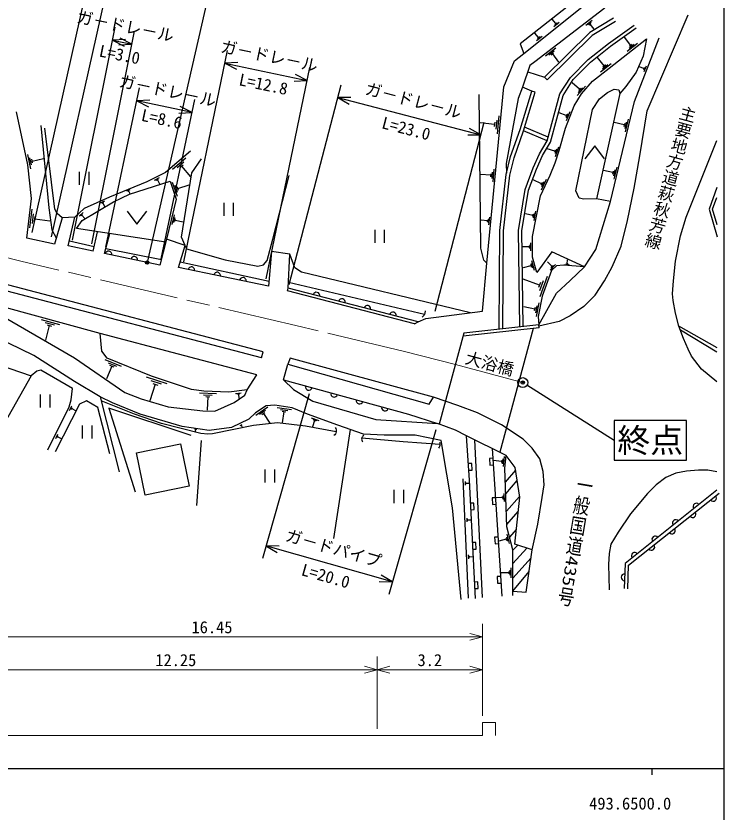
# Model space of a CAD drawing. Units: millimetres, scale not verified, with parts at other scales. Extents: x 40000 to 680000, y 20000 to 380000.
# Drawn here: x 471310 to 579000, y 198357 to 319397 of the extents above; entities that cross this region are included whole.
import ezdxf
from ezdxf.enums import TextEntityAlignment as Align

# ---------------------------------------------------------------- set-up
doc = ezdxf.new("R2010")
doc.units = ezdxf.units.MM
doc.header["$LTSCALE"] = 1000
doc.header["$PDMODE"] = 32
doc.header["$PDSIZE"] = 500
doc.linetypes.add('CHAIN', pattern=[18.5, 12, -1.5, 3.5, -1.5])
for name, color, linetype, lineweight in [('M-BGD', 7, 'Continuous', 25), ('M-BMK', 2, 'CHAIN', 13), ('M-BMK-SRVR', 3, 'Continuous', 25), ('M-STR-HTXT', 7, 'Continuous', 13), ('M-STR-STRC', 7, 'Continuous', 25), ('M-TTL-BAND', 7, 'Continuous', 25)]:
    doc.layers.add(name, color=color, linetype=linetype, lineweight=lineweight)
doc.styles.add('@ＭＳ ゴシック', font='')
doc.styles.add('ＭＳ ゴシック', font='')
doc.styles.get('@ＭＳ ゴシック').set_extended_font_data('@MS Gothic')
doc.styles.get('ＭＳ ゴシック').set_extended_font_data('MS Gothic')

msp = doc.modelspace()

# ---------------------------------------------------------------- linework, layer by layer
at = {"layer": 'M-BGD'}
for p, q in [((473805, 286454), (483163, 328390)), ((476733, 285801), (486091, 327736)), ((548566, 313672), (558886, 322010)), ((567327, 304975), (573518, 319583)), ((553406, 318237), (552879, 318889)), ((553945, 318403), (553130, 317745)), ((557954, 317978), (558950, 318739)), ((558279, 318069), (558777, 318449)), ((479890, 285314), (486390, 317667)), ((553675, 318320), (553268, 317991)), ((553508, 318319), (553304, 318155)), ((558480, 318064), (558729, 318255)), ((558604, 318159), (559213, 317362)), ((482831, 284724), (489332, 317077)), ((488938, 315116), (487146, 316004)), ((550775, 316121), (550232, 316793)), ((551332, 316292), (550491, 315613)), ((551053, 316206), (550633, 315867)), ((550880, 316206), (550670, 316036)), ((564824, 314919), (563855, 316167)), ((487992, 315834), (485996, 315707)), ((485996, 315707), (488938, 315116)), ((485996, 315707), (487788, 314819)), ((486942, 314989), (488938, 315116)), ((565846, 315212), (564286, 314001)), ((565335, 315066), (564555, 314460)), ((565019, 315070), (564629, 314767)), ((496833, 282001), (503483, 314149)), ((551863, 313327), (553428, 314522)), ((552374, 313469), (553156, 314066)), ((552689, 313462), (553080, 313761)), ((552884, 313611), (553841, 312359)), ((505075, 312306), (503078, 312191)), ((560776, 311788), (559752, 313069)), ((503078, 312191), (515613, 309598)), ((503078, 312191), (504865, 311292)), ((509368, 279408), (516018, 311556)), ((561833, 312108), (560232, 310828)), ((561305, 311948), (560504, 311308)), ((560977, 311948), (560576, 311628)), ((566787, 311380), (566090, 311650)), ((566829, 311489), (566745, 311271)), ((566958, 311565), (566790, 311129)), ((567129, 311749), (566793, 310877)), ((515613, 309598), (513826, 310496)), ((549134, 310875), (551674, 310106)), ((552079, 309691), (551674, 310106)), ((512883, 278586), (520765, 308909)), ((513616, 309482), (515613, 309598)), ((557009, 308239), (555879, 309245)), ((557920, 308694), (556663, 307281)), ((485000, 284239), (490091, 308445)), ((542939, 281801), (545485, 308603)), ((557465, 308467), (556836, 307760)), ((557166, 308416), (556852, 308063)), ((491676, 306597), (489679, 306488)), ((498095, 304718), (489679, 306488)), ((489679, 306488), (491463, 305584)), ((493416, 282469), (498507, 306675)), ((522262, 306988), (520262, 306973)), ((520262, 306973), (542030, 301315)), ((520262, 306973), (522002, 305986)), ((498095, 304718), (496311, 305622)), ((496098, 304609), (498095, 304718)), ((544768, 304232), (544507, 301483)), ((554988, 304236), (553915, 304662)), ((555055, 304404), (554922, 304068)), ((555256, 304518), (554989, 303847)), ((555523, 304800), (554990, 303458)), ((535060, 274503), (542533, 303251)), ((544088, 302910), (541888, 303119)), ((544120, 303253), (544055, 302566)), ((544428, 303571), (544297, 302196)), ((563812, 302827), (562278, 303194)), ((563869, 303066), (563754, 302587)), ((564118, 303260), (563889, 302302)), ((564424, 303693), (563966, 301777)), ((542030, 301315), (540290, 302302)), ((552078, 300411), (548516, 301940)), ((552224, 300940), (548674, 302464)), ((540030, 301300), (542030, 301315)), ((553272, 298820), (552103, 299199)), ((553332, 299002), (553213, 298637)), ((553537, 299138), (553300, 298407)), ((553801, 299456), (553328, 297995)), ((559323, 299657), (557823, 297657)), ((560823, 297657), (559323, 299657)), ((473581, 296171), (473116, 298308)), ((473678, 296752), (473446, 297820)), ((495125, 296122), (497172, 297835)), ((473834, 297065), (473718, 297600)), ((473776, 297332), (475485, 297705)), ((495808, 296345), (496832, 297202)), ((496236, 296355), (496747, 296783)), ((496491, 296569), (497862, 294931)), ((480933, 295703), (480933, 293703)), ((482433, 293703), (482433, 295703)), ((543542, 295407), (543496, 294926)), ((543757, 295630), (543666, 294668)), ((543995, 296092), (543812, 294168)), ((562098, 295572), (560651, 295918)), ((562152, 295798), (562044, 295346)), ((562387, 295981), (562171, 295076)), ((562676, 296390), (562243, 294581)), ((492373, 294425), (493141, 294813)), ((492604, 294445), (492988, 294639)), ((492738, 294417), (492931, 294514)), ((492835, 294465), (493145, 293850)), ((510381, 285462), (512872, 295130)), ((543519, 295167), (541980, 295313)), ((551240, 293871), (549961, 294472)), ((551935, 294521), (551184, 292921)), ((551588, 294196), (551212, 293396)), ((488162, 292803), (488661, 293005)), ((495868, 291923), (495135, 294079)), ((495900, 292535), (495534, 293613)), ((496024, 292878), (495841, 293417)), ((495932, 293147), (497657, 293733)), ((551334, 294071), (551146, 293671)), ((488307, 292803), (488557, 292905)), ((488390, 292779), (488515, 292830)), ((488453, 292804), (488615, 292405)), ((484104, 290972), (484807, 291296)), ((484312, 290983), (484663, 291144)), ((484433, 290953), (484608, 291034)), ((484520, 290993), (484779, 290432)), ((502923, 291001), (502923, 289001)), ((504423, 289001), (504423, 291001)), ((561743, 291202), (559583, 291601)), ((473437, 287163), (473788, 290043)), ((473813, 287848), (473988, 289288)), ((480905, 288942), (481512, 289506)), ((481113, 289022), (481417, 289305)), ((488208, 289716), (489708, 287716)), ((489708, 287716), (491208, 289716)), ((549904, 289061), (548780, 289285)), ((550115, 289384), (549975, 288682)), ((550325, 289708), (550045, 288302)), ((474145, 288173), (474232, 288893)), ((474189, 288533), (476493, 288252)), ((481245, 289032), (481397, 289173)), ((481321, 289103), (481773, 288617)), ((495070, 287675), (495423, 289168)), ((495308, 288013), (495484, 288760)), ((495501, 288165), (495589, 288538)), ((495545, 288351), (496740, 288069)), ((543011, 288252), (542062, 288342)), ((543025, 288400), (542997, 288103)), ((543158, 288537), (543101, 287944)), ((543304, 288822), (543192, 287636)), ((549939, 289237), (549869, 288885)), ((494114, 284978), (480543, 287080)), ((525871, 286893), (525871, 284893)), ((527371, 284893), (527371, 286893)), ((483068, 283656), (483722, 286588)), ((484785, 283263), (485568, 286302)), ((477156, 284682), (472947, 285621)), ((479440, 285180), (483221, 284343)), ((549338, 284444), (549339, 284148)), ((549455, 284593), (549458, 284001)), ((549572, 284889), (549578, 283706)), ((483068, 283656), (479260, 284421)), ((493219, 281489), (484785, 283263)), ((493435, 282332), (484971, 283984)), ((549338, 284296), (548392, 284291)), ((549711, 282229), (550122, 280748)), ((552794, 281345), (552134, 282023)), ((555140, 281696), (555176, 282299)), ((509742, 278310), (496053, 281141)), ((496311, 282016), (509804, 279068)), ((542255, 274521), (542939, 281801)), ((549620, 281406), (548436, 281077)), ((549569, 281591), (549672, 281221)), ((549666, 281817), (549871, 281077)), ((553383, 281588), (552536, 280762)), ((553089, 281466), (552665, 281053)), ((552900, 281448), (552688, 281241)), ((555509, 281523), (554754, 281567)), ((555325, 281609), (554947, 281632)), ((555235, 281690), (555046, 281701)), ((552096, 279793), (550980, 276713)), ((512772, 278901), (533447, 274050)), ((550922, 278477), (548458, 279369)), ((551062, 278862), (550783, 278092)), ((551509, 279135), (550951, 277595)), ((531946, 272597), (512632, 277618)), ((532501, 272864), (512732, 278002)), ((550197, 274830), (548525, 275159)), ((550248, 275091), (550145, 274568)), ((550509, 275311), (550303, 274266)), ((550821, 275792), (550409, 273702)), ((475152, 273253), (477931, 272500)), ((475771, 272787), (477161, 272410)), ((476043, 272415), (476738, 272226)), ((550806, 272434), (539429, 271185)), ((550855, 271981), (550806, 272434)), ((476391, 272320), (475788, 270097)), ((539429, 271185), (535694, 257341)), ((550855, 271981), (539301, 270712)), ((549990, 271886), (544911, 253060)), ((577937, 268959), (572105, 272237)), ((577902, 268287), (572351, 271603)), ((508660, 267435), (508901, 268352)), ((484845, 267154), (487297, 266158)), ((485359, 266660), (486585, 266162)), ((485566, 266290), (486179, 266041)), ((511990, 264059), (512685, 266463)), ((485872, 266166), (485075, 264204)), ((473639, 264697), (468961, 256396)), ((491131, 264546), (494277, 263524)), ((491815, 263976), (493388, 263465)), ((492499, 263406), (491681, 260889)), ((492106, 263534), (492892, 263278)), ((562274, 254866), (549024, 263251)), ((475002, 261847), (475002, 259847)), ((476502, 259847), (476502, 261847)), ((484145, 261502), (486988, 250103)), ((499218, 262089), (501805, 261978)), ((499854, 261802), (501147, 261747)), ((500166, 261530), (500813, 261502)), ((500490, 261516), (500401, 259447)), ((504712, 262019), (505544, 262120)), ((504930, 261961), (505346, 262011)), ((505044, 261891), (505252, 261916)), ((505148, 261903), (505228, 261237)), ((515905, 261953), (508783, 236912)), ((479478, 259413), (479832, 260129)), ((479638, 259556), (479815, 259914)), ((479754, 259611), (479842, 259790)), ((479798, 259700), (480371, 259418)), ((507785, 258701), (509616, 259949)), ((508367, 258830), (509283, 259454)), ((508721, 258803), (509179, 259114)), ((511063, 259870), (513223, 259538)), ((511570, 259571), (512650, 259405)), ((511807, 259314), (512346, 259231)), ((512076, 259272), (511811, 257545)), ((508950, 258959), (509948, 257494)), ((516233, 258306), (517391, 257894)), ((516729, 257868), (516400, 256942)), ((516481, 258087), (517060, 257881)), ((516585, 257920), (516874, 257817)), ((481399, 257152), (481399, 255152)), ((482899, 255152), (482899, 257152)), ((498448, 256621), (498804, 256570)), ((505387, 257113), (505701, 257266)), ((505544, 257189), (505698, 256876)), ((477378, 255155), (477708, 255824)), ((477527, 255289), (477692, 255624)), ((477635, 255340), (477718, 255507)), ((477676, 255424), (478212, 255159)), ((498626, 256596), (498575, 256239)), ((522150, 256537), (519586, 239952)), ((535142, 256482), (528021, 231441)), ((540288, 248832), (539834, 255576)), ((489650, 252961), (496327, 254317)), ((496327, 254317), (497633, 247891)), ((499501, 254838), (498767, 244984)), ((542244, 230978), (541104, 254947)), ((543739, 253641), (545194, 231162)), ((490955, 246535), (489650, 252961)), ((543836, 252144), (543337, 252112)), ((543337, 252112), (543401, 251114)), ((545163, 251680), (543956, 251810)), ((545184, 251869), (545143, 251492)), ((545355, 252041), (545274, 251287)), ((545546, 252403), (545384, 250893)), ((540619, 251360), (540120, 251327)), ((540686, 250362), (540619, 251360)), ((543401, 251114), (543900, 251146)), ((509174, 250447), (509174, 248447)), ((510674, 248447), (510674, 250447)), ((540187, 250329), (540686, 250362)), ((545737, 248496), (547307, 250354)), ((540149, 230895), (539343, 249038)), ((539686, 248066), (539662, 248603)), ((539734, 248203), (539722, 248471)), ((539785, 248272), (539779, 248406)), ((539782, 248339), (540212, 248358)), ((541201, 230834), (540288, 248832)), ((545801, 246741), (547542, 248783)), ((497633, 247891), (490955, 246535)), ((528776, 247336), (528776, 245336)), ((530276, 245336), (530276, 247336)), ((544223, 246157), (543724, 246124)), ((543724, 246124), (543789, 245127)), ((545282, 246169), (544325, 246135)), ((545276, 246319), (545287, 246020)), ((545390, 246473), (545412, 245875)), ((545499, 246776), (545543, 245580)), ((545897, 244084), (547909, 246338)), ((540965, 245341), (540466, 245316)), ((541016, 244342), (540965, 245341)), ((543789, 245127), (544288, 245159)), ((540517, 244317), (541016, 244342)), ((545969, 242102), (547705, 244079)), ((539934, 242481), (539909, 243053)), ((539985, 242627), (539973, 242913)), ((540039, 242701), (540033, 242844)), ((540036, 242772), (540494, 242793)), ((546398, 240132), (547425, 241293)), ((544611, 240169), (544112, 240137)), ((544112, 240137), (544176, 239139)), ((545867, 239833), (544750, 239543)), ((545822, 240008), (545913, 239659)), ((545916, 240219), (546098, 239520)), ((545965, 240605), (546329, 239207)), ((528568, 233365), (509330, 238835)), ((511330, 238805), (509330, 238835)), ((509330, 238835), (511047, 237809)), ((541269, 239349), (540770, 239323)), ((541320, 238350), (541269, 239349)), ((544176, 239139), (544675, 239171)), ((546885, 236169), (549003, 238487)), ((546892, 238155), (547638, 238928)), ((540184, 236861), (540157, 237468)), ((540238, 237015), (540224, 237319)), ((540295, 237094), (540289, 237246)), ((540821, 238325), (541320, 238350)), ((540292, 237170), (540778, 237191)), ((546878, 233920), (549651, 237033)), ((546277, 234939), (546276, 234559)), ((546430, 235129), (546427, 234369)), ((546583, 235508), (546578, 233989)), ((546871, 231963), (549351, 234930)), ((528568, 233365), (526851, 234391)), ((544998, 234182), (544499, 234149)), ((544499, 234149), (544564, 233152)), ((546277, 234749), (545061, 234753)), ((526568, 233395), (528568, 233365)), ((541573, 233356), (541074, 233331)), ((541624, 232358), (541573, 233356)), ((544564, 233152), (545063, 233184)), ((541125, 232332), (541624, 232358))]:
    msp.add_line(p, q, dxfattribs=at)
for points in [[(557912, 323001), (547983, 315141), (548566, 313672)], [(560885, 320589), (560712, 320462), (550200, 312434)], [(562163, 319061), (558604, 316870), (551674, 310106)], [(562466, 318568), (558962, 316411), (552079, 309691)], [(547932, 272119), (547715, 286768), (548752, 293033), (549958, 296322), (550918, 298442), (552078, 300411), (554043, 307528), (555636, 310058), (558332, 312754), (561404, 315205), (565335, 318007)], [(548471, 272178), (548256, 286728), (549276, 292895), (550458, 296118), (551397, 298193), (552580, 300199), (554542, 307308), (556061, 309719), (558692, 312351), (561729, 314774), (565648, 317568)], [(561743, 291202), (565372, 306362), (569110, 316048)], [(550527, 280413), (549884, 282725), (549866, 285873), (551092, 292020), (552571, 295167), (553336, 297045), (553944, 298923), (554866, 302332), (556205, 305705), (557318, 307566), (559005, 309461), (561526, 311479), (567213, 315894)], [(567213, 315894), (566708, 313268), (565613, 310833), (564048, 308642), (563161, 307599), (559583, 291601)], [(545485, 308603), (547128, 312567), (548566, 313672)], [(550200, 312434), (549458, 311842), (548366, 308582), (547696, 306820), (545878, 296938), (545918, 295482)], [(544773, 271772), (544901, 286762), (545869, 295277), (546518, 298001), (547979, 302117), (549750, 307970)], [(545339, 271834), (545466, 286727), (546427, 295179), (547061, 297841), (548516, 301940), (550291, 307806)], [(550291, 307806), (549750, 307970), (548366, 308582)], [(559583, 291601), (557675, 291514), (556962, 291688), (556475, 292818), (558996, 305191), (560037, 306799), (561266, 307773), (562286, 308271), (562993, 308144), (563161, 307599)], [(542939, 281801), (542463, 282251), (542012, 284098), (541738, 307426)], [(472947, 285621), (473682, 291657), (473147, 296752), (471391, 304821)], [(557676, 275216), (559412, 276968), (560821, 279125), (562003, 281263), (563325, 284411), (564299, 288306), (565307, 293210), (566177, 298131), (567327, 304975)], [(475086, 302739), (476325, 290231), (476777, 286858), (477438, 285655)], [(478323, 288701), (477569, 289358), (477203, 290018), (475730, 302356)], [(577919, 263763), (575565, 265681), (574070, 267646), (573531, 268725), (572835, 270359), (572105, 272237), (571600, 274202), (571247, 276115), (571177, 277138), (571293, 279144), (571595, 282111), (572386, 285988), (573244, 288825), (576159, 296158), (577914, 300439)], [(497878, 298817), (494035, 295600), (491209, 294174), (485523, 291861), (481714, 290105), (480294, 288783)], [(497037, 284483), (496474, 285775), (498039, 295556), (499552, 297678)], [(508660, 267435), (469972, 277564), (439968, 285329), (429993, 287915), (425108, 289073), (419993, 290143), (410013, 292340), (400029, 294400)], [(508901, 268352), (470211, 278482), (440206, 286247), (430222, 288836), (425315, 289999), (420192, 291071), (410211, 293268), (400203, 295333)], [(480543, 287080), (481401, 288279), (486131, 291131), (488601, 292296), (494756, 294261)], [(494756, 294261), (495678, 291548), (494231, 285434)], [(577874, 293299), (576727, 290006), (577944, 285821)], [(577932, 287653), (577225, 290030), (577874, 291803)], [(550806, 272434), (553535, 277255), (555570, 279185), (557796, 281272), (559500, 283898), (561743, 291202)], [(479260, 284421), (480294, 288783), (478323, 288701), (477156, 284682)], [(496053, 281141), (497037, 284483), (494231, 285434), (493219, 281489)], [(497037, 284483), (497271, 283984), (503131, 282297), (508105, 281371), (508939, 281565), (509511, 282191), (510381, 285462)], [(512632, 277618), (512732, 278002), (512960, 283156), (510177, 283585), (509742, 278310)], [(557796, 281272), (552805, 283525), (550527, 280413)], [(540414, 274277), (514719, 280445), (513745, 281088), (512960, 283156)], [(557796, 281272), (554576, 281482), (553510, 281378), (552733, 280670), (551318, 276767), (550716, 273706), (550806, 272434)], [(484145, 261502), (480232, 263820), (474037, 267757), (470176, 269661), (464516, 271669), (465047, 276228)], [(437024, 275387), (444585, 273666), (450251, 272031), (460253, 269269), (470406, 265800), (473639, 264697)], [(469127, 275197), (469116, 273875), (480233, 267395), (487888, 262163), (490357, 261172), (494484, 259966), (499724, 259364), (501567, 259317), (504477, 260650), (506146, 261717), (506498, 262537)], [(506498, 262537), (503686, 262198), (499883, 262360), (498005, 262627), (491907, 264609), (485172, 267345), (484384, 268435), (484113, 271135), (469127, 275197)], [(557676, 275216), (555589, 273790), (553920, 272955), (550827, 272238)], [(531946, 272597), (532501, 272864), (533664, 273384), (542255, 274521)], [(506498, 262537), (507924, 264809), (484113, 271135)], [(479931, 262771), (475112, 265545), (474503, 265389), (473639, 264697)], [(511990, 264059), (531014, 258860), (535416, 257444)], [(511990, 264059), (513532, 262607), (516470, 260816), (526052, 258051), (535416, 257444)], [(476180, 253405), (479405, 259943), (479730, 261009), (479931, 262771)], [(520257, 257192), (515640, 258836), (513319, 259827), (510661, 260236), (509351, 260131), (507760, 259047), (506717, 258097), (504108, 256821), (500677, 256369), (496596, 256961), (490214, 258876), (485988, 260580), (484145, 261502)], [(482022, 260859), (480979, 260396), (477296, 253134)], [(485606, 252816), (483754, 259859), (482022, 260859)], [(520006, 256155), (515346, 257042), (511068, 257529), (507451, 257129), (501208, 255877), (500496, 255824), (499429, 255917), (493467, 257450), (489363, 258841), (484299, 260884)], [(549821, 238223), (550686, 242130), (551329, 246182), (551625, 248112), (551468, 250129), (550964, 252059), (549816, 253677), (548460, 255033), (545173, 257207), (541504, 259050), (538531, 260163), (534826, 261426)], [(497936, 255585), (485433, 259741), (489446, 247021)], [(539001, 230689), (537677, 244611), (535964, 254871), (532017, 255636), (527310, 255649), (524180, 255835), (520257, 257192)], [(546871, 231963), (548905, 231801), (549821, 238223), (547201, 239069), (547923, 246244), (547250, 250730), (545868, 252586), (539834, 255576), (538175, 256424), (535416, 257444)], [(535789, 254229), (530189, 254664), (523894, 255185)], [(546869, 231264), (546892, 238231), (545982, 241732), (545659, 250646), (545868, 252586)], [(577900, 250066), (576545, 250321), (575085, 250337), (573292, 250197), (571646, 249857), (570162, 249239), (568647, 248111), (567356, 246805), (564761, 243713), (562883, 240913), (561799, 239093), (561509, 237656), (561405, 235986), (561509, 232161)], [(577918, 247297), (563943, 236170), (563787, 232345)], [(564343, 232322), (564489, 235893), (578265, 246862)]]:
    msp.add_lwpolyline(points, dxfattribs=at)
for points in [[(534826, 261426), (513002, 267352), (512685, 266463), (534176, 260355)], [(573274, 257866), (562274, 257866), (562274, 251866), (573274, 251866)]]:
    msp.add_lwpolyline(points, close=True, dxfattribs=at)
for radius in [150, 120, 90, 60, 30]:
    msp.add_circle((491262, 281901), radius, dxfattribs=at)
for centre, start, end in [((485390, 283135), 348.12325, 168.12325), ((489305, 282312), 348.12325, 168.12325), ((497991, 280740), 348.31264, 168.31264), ((501908, 279930), 348.31264, 168.31264), ((505825, 279120), 348.31264, 168.31264), ((517015, 276889), 345.4294, 165.4294), ((520887, 275883), 345.4294, 165.4294), ((524758, 274876), 345.4294, 165.4294), ((528629, 273870), 345.4294, 165.4294), ((515848, 263005), 164.71387, 344.71387), ((519707, 261950), 164.71387, 344.71387), ((523565, 260896), 164.71387, 344.71387), ((527424, 259841), 164.71387, 344.71387), ((577339, 246125), 218.52806, 38.52806), ((574789, 244806), 38.52806, 218.52806), ((574210, 243633), 218.52806, 38.52806), ((571659, 242314), 38.52806, 218.52806), ((571080, 241142), 218.52806, 38.52806), ((568530, 239823), 38.52806, 218.52806), ((567951, 238650), 218.52806, 38.52806), ((565401, 237331), 38.52806, 218.52806), ((563856, 234035), 87.65739, 267.65739)]:
    msp.add_arc(centre, 500, start, end, dxfattribs=at)
for points in [[(533531, 274554), (533528, 274338), (533522, 274235), (533447, 274050), (533362, 273840), (533271, 273760), (533093, 273591)], [(519875, 256819), (519983, 256572), (520054, 256415), (520006, 256155), (519960, 255901), (519847, 255780), (519666, 255590)], [(524195, 255613), (524042, 255481), (523939, 255385), (523894, 255185), (523845, 254965), (523928, 254822), (524033, 254624)], [(535724, 254616), (535777, 254459), (535792, 254382), (535789, 254229), (535784, 254009), (535712, 253908), (535597, 253700)]]:
    msp.add_open_spline(points, degree=3, knots=[0, 0, 0, 0, 1, 1, 1, 2, 2, 2, 2], dxfattribs=at)
msp.add_point((491262, 281901), dxfattribs=at)
at = {"layer": 'M-BMK'}
msp.add_lwpolyline([(548390, 263652), (547810, 263807), (538142, 266416), (530404, 268363), (513870, 272342), (472062, 282105), (467158, 283340), (457524, 285887), (448469, 288322), (437383, 291295), (430201, 293226), (420205, 295541), (410209, 297404), (400208, 299268)], dxfattribs=at)
at = {"layer": 'M-BMK-SRVR'}
msp.add_circle((548390, 263652), 750, dxfattribs=at)
msp.add_point((548390, 263652), dxfattribs=at)
at = {"layer": 'M-STR-HTXT'}
for p, q in [((542250, 213000), (542250, 227000)), ((542250, 225000), (540318, 225518)), ((460000, 225000), (542250, 225000)), ((540318, 224482), (542250, 225000)), ((526250, 211000), (526250, 222000)), ((526250, 220000), (524318, 220518)), ((528182, 220518), (526250, 220000)), ((542250, 220000), (540318, 220518)), ((465000, 220000), (526250, 220000)), ((524318, 219482), (526250, 220000)), ((526250, 220000), (542250, 220000)), ((526250, 220000), (528182, 219482)), ((540318, 219482), (542250, 220000)), ((544250, 212000), (542250, 212000)), ((542250, 212000), (542250, 210000)), ((544250, 210000), (544250, 212000)), ((465000, 210000), (526250, 210000)), ((526250, 210000), (542250, 210000))]:
    msp.add_line(p, q, dxfattribs=at)
at = {"layer": 'M-STR-STRC'}
msp.add_line((502823, 332359), (491262, 281901), dxfattribs=at)
at = {"layer": 'M-TTL-BAND'}
for p, q in [((579000, 20000), (579000, 370000)), ((40000, 205000), (579000, 205000)), ((568000, 205000), (568000, 204000))]:
    msp.add_line(p, q, dxfattribs=at)

# ---------------------------------------------------------------- texts
at = {"layer": 'M-BGD', "style": 'ＭＳ ゴシック'}
for s, rotation, p in [('ガ－ドレ－ル', 348.64, (487664, 316392)), ('ガ－ドレ－ル', 348.313, (509548, 311873)), ('ガ－ドレ－ル', 348.123, (494093, 306581)), ('ガ－ドレ－ル', 345.429, (531398, 305112)), ('大浴橋', 344.907, (542976, 265112)), ('ガ－ドパイプ', 344.125, (519223, 237062))]:
    msp.add_text(s, height=1833, rotation=rotation, dxfattribs=at).set_placement(p, align=Align.BOTTOM_CENTER)
at = {"layer": 'M-BGD', "style": '@ＭＳ ゴシック'}
for s, rotation, p in [('L=3.0', 348.64, (487270, 314431)), ('L=12.8', 348.313, (509143, 309915)), ('L=8.6', 348.123, (493681, 304624)), ('L=23.0', 345.429, (530894, 303177)), ('L=20.0', 344.125, (518676, 235138))]:
    msp.add_text(s, height=1833, rotation=rotation, dxfattribs=at).set_placement(p, align=Align.TOP_CENTER)
msp.add_text('主要地方道萩秋芳線', height=1833, rotation=254.914, dxfattribs=at).set_placement((573779, 305666), align=Align.MIDDLE_LEFT)
at = {"layer": 'M-BGD', "style": 'ＭＳ ゴシック'}
msp.add_text('終点', height=3666, dxfattribs=at).set_placement((567774, 254866), align=Align.MIDDLE_CENTER)
at = {"layer": 'M-BGD', "style": '@ＭＳ ゴシック', "width": 1.25}
msp.add_text('一般国道435号', height=1833, rotation=260.484, dxfattribs=at).set_placement((558075, 249606), align=Align.MIDDLE_LEFT)
at = {"layer": 'M-STR-HTXT', "style": 'ＭＳ ゴシック'}
for s, p in [('16.45', (501125, 225000)), ('12.25', (495625, 220000)), ('3.2', (534250, 220000))]:
    msp.add_text(s, height=1833, dxfattribs=at).set_placement(p, align=Align.BOTTOM_CENTER)
at = {"layer": 'M-TTL-BAND', "style": 'ＭＳ ゴシック'}
for s, p in [('493.6', (561600, 198195)), ('500.0', (567844, 198195))]:
    msp.add_text(s, height=1833, dxfattribs=at).set_placement(p, align=Align.BOTTOM_CENTER)

doc.saveas('drawing.dxf')
